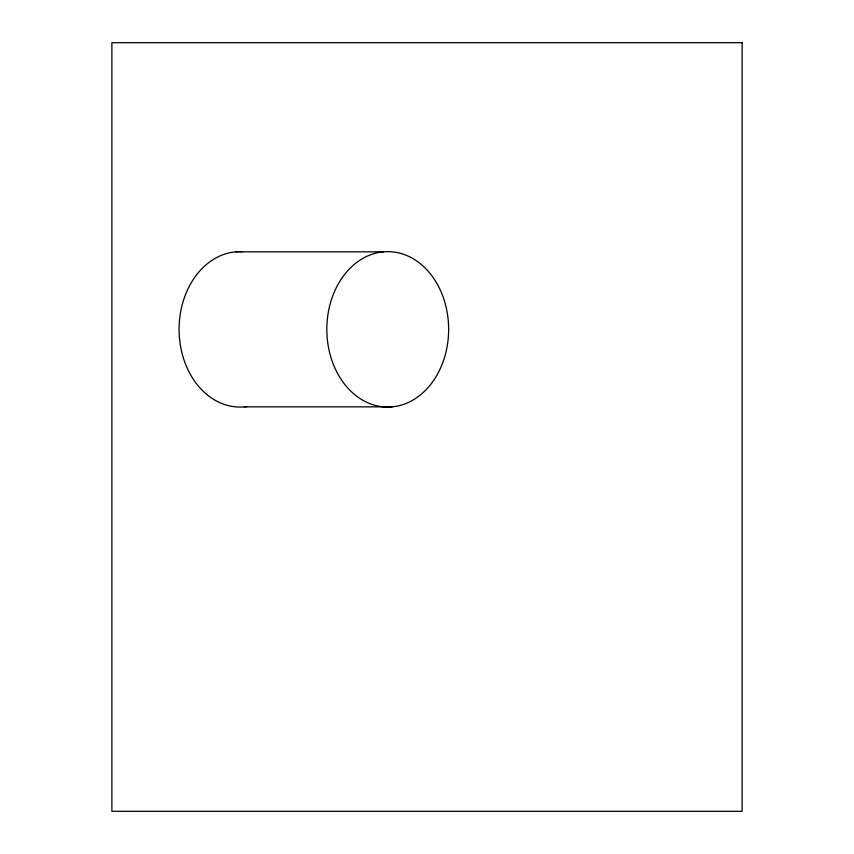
<?xml version="1.0" encoding="UTF-8"?>
<svg xmlns="http://www.w3.org/2000/svg" width="854" height="854" viewBox="0 0 854 854"><rect width="100%" height="100%" fill="white"/><g stroke="black" fill="none" stroke-linecap="round" stroke-linejoin="round"><path stroke-width="1.28" d="M235.629 251.823L383.371 251.823M244.351 406.846L392.093 406.846M246.774 406.568A77.714 60.912 -90 0 1 179.126 332.217A77.714 60.912 -90 0 1 242.258 251.674M742.115 42.7L111.885 42.7L111.885 811.3L742.115 811.3L742.115 42.7M341.696 278.457A77.714 60.912 90 0 0 376.219 405.65A77.714 60.912 90 0 0 445.286 303.896A77.714 60.912 90 0 0 341.696 278.457"/></g></svg>
